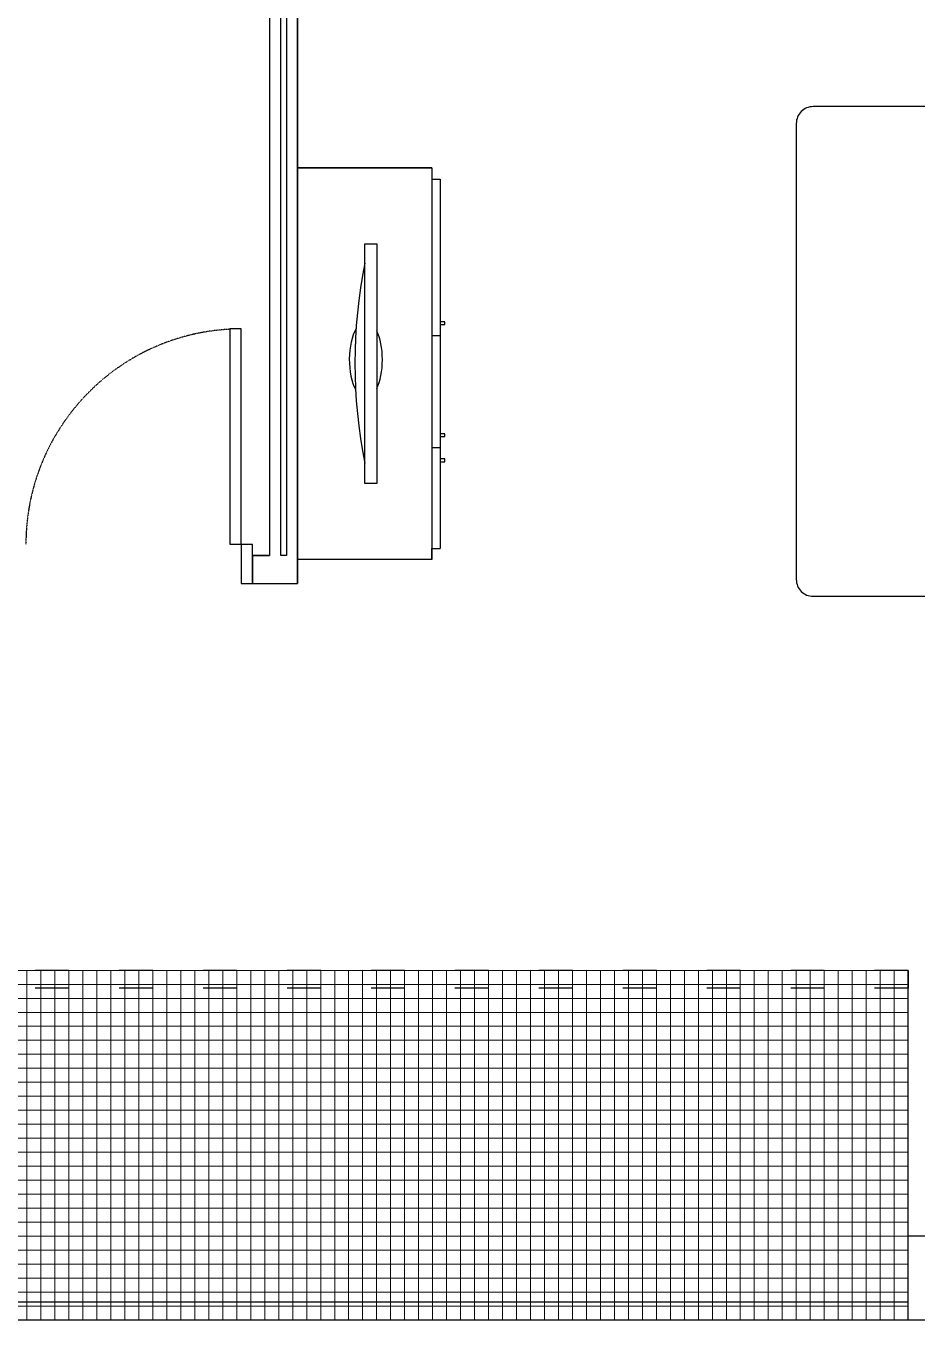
# Model space of a CAD drawing. Header units: millimetres. Extents: x 4686 to 9873, y 2010 to 4441.
# Drawn here: x 8445.5 to 8764.1, y 2928.3 to 3390.9 of the extents above; entities that cross this region are included whole.
import ezdxf

# ---------------------------------------------------------------- set-up
doc = ezdxf.new("R2010")
doc.units = ezdxf.units.MM
doc.linetypes.add('ACAD_ISO03W100', pattern=[30, 12, -18])
doc.linetypes.add('TRATTEGGIATA2', pattern=[0.375, 0.25, -0.125])
for name, color, linetype, lineweight in [('A-DOOR-FULL', 4, 'Continuous', 25), ('A-FURN', 9, 'Continuous', 18), ('SEZIONI_medie_small_section', 2, 'Continuous', 25)]:
    doc.layers.add(name, color=color, linetype=linetype, lineweight=lineweight)
for name, color, linetype in [('Arredi', 175, 'Continuous'), ('vetro', 140, 'Continuous'), ('Wall', 7, 'Continuous')]:
    doc.layers.add(name, color=color, linetype=linetype)

msp = doc.modelspace()

# ---------------------------------------------------------------- linework, layer by layer
at = {"layer": 'A-DOOR-FULL'}
for p, q in [((8518.55, 3205.59), (8518.55, 3282.59)), ((8522.55, 3282.59), (8518.55, 3282.59)), ((8522.55, 3205.59), (8522.55, 3282.59)), ((8522.55, 3205.59), (8518.55, 3205.59))]:
    msp.add_line(p, q, dxfattribs=at)
msp.add_lwpolyline([(8526.55, 3191.59), (8526.55, 3205.59), (8522.55, 3205.59), (8522.55, 3191.59)], close=True, dxfattribs=at)
at = {"layer": 'A-DOOR-FULL', "linetype": 'TRATTEGGIATA2', "ltscale": 0.25}
msp.add_arc((8522.55, 3205.59), 77, 92.9777, 180, dxfattribs=at)
at = {"layer": 'A-FURN'}
for p, q in [((8760.92, 3053.34), (8390.92, 3053.34)), ((8445.92, 3053.34), (8445.92, 2928.34)), ((8450.92, 3053.34), (8450.92, 2928.34)), ((8455.92, 3053.34), (8455.92, 2928.34)), ((8460.92, 3053.34), (8460.92, 2928.34)), ((8465.92, 3053.34), (8465.92, 2928.34)), ((8470.92, 3053.34), (8470.92, 2928.34)), ((8475.92, 3053.34), (8475.92, 2928.34)), ((8480.92, 3053.34), (8480.92, 2928.34)), ((8485.92, 3053.34), (8485.92, 2928.34)), ((8490.92, 3053.34), (8490.92, 2928.34)), ((8495.92, 3053.34), (8495.92, 2928.34)), ((8500.92, 3053.34), (8500.92, 2928.34)), ((8505.92, 3053.34), (8505.92, 2928.34)), ((8510.92, 3053.34), (8510.92, 2928.34)), ((8515.92, 3053.34), (8515.92, 2928.34)), ((8520.92, 3053.34), (8520.92, 2928.34)), ((8525.92, 3053.34), (8525.92, 2928.34)), ((8530.92, 3053.34), (8530.92, 2928.34)), ((8535.92, 3053.34), (8535.92, 2928.34)), ((8540.92, 3053.34), (8540.92, 2928.34)), ((8545.92, 3053.34), (8545.92, 2928.34)), ((8550.92, 3053.34), (8550.92, 2928.34)), ((8555.92, 3053.34), (8555.92, 2928.34)), ((8560.92, 3053.34), (8560.92, 2928.34)), ((8565.92, 3053.34), (8565.92, 2928.34)), ((8570.92, 3053.34), (8570.92, 2928.34)), ((8575.92, 3053.34), (8575.92, 2928.34)), ((8580.92, 3053.34), (8580.92, 2928.34)), ((8585.92, 3053.34), (8585.92, 2928.34)), ((8590.92, 3053.34), (8590.92, 2928.34)), ((8595.92, 3053.34), (8595.92, 2928.34)), ((8600.92, 3053.34), (8600.92, 2928.34)), ((8605.92, 3053.34), (8605.92, 2928.34)), ((8610.92, 3053.34), (8610.92, 2928.34)), ((8615.92, 3053.34), (8615.92, 2928.34)), ((8620.92, 3053.34), (8620.92, 2928.34)), ((8625.92, 3053.34), (8625.92, 2928.34)), ((8630.92, 3053.34), (8630.92, 2928.34)), ((8635.92, 3053.34), (8635.92, 2928.34)), ((8640.92, 3053.34), (8640.92, 2928.34)), ((8645.92, 3053.34), (8645.92, 2928.34)), ((8650.92, 3053.34), (8650.92, 2928.34)), ((8655.92, 3053.34), (8655.92, 2928.34)), ((8660.92, 3053.34), (8660.92, 2928.34)), ((8665.92, 3053.34), (8665.92, 2928.34)), ((8670.92, 3053.34), (8670.92, 2928.34)), ((8675.92, 3053.34), (8675.92, 2928.34)), ((8680.92, 3053.34), (8680.92, 2928.34)), ((8685.92, 3053.34), (8685.92, 2928.34)), ((8690.92, 3053.34), (8690.92, 2928.34)), ((8695.92, 3053.34), (8695.92, 2928.34)), ((8700.92, 3053.34), (8700.92, 2928.34)), ((8705.92, 3053.34), (8705.92, 2928.34)), ((8710.92, 3053.34), (8710.92, 2928.34)), ((8715.92, 3053.34), (8715.92, 2928.34)), ((8720.92, 3053.34), (8720.92, 2928.34)), ((8725.92, 3053.34), (8725.92, 2928.34)), ((8730.92, 3053.34), (8730.92, 2928.34)), ((8735.92, 3053.34), (8735.92, 2928.34)), ((8740.92, 3053.34), (8740.92, 2928.34)), ((8745.92, 3053.34), (8745.92, 2928.34)), ((8750.92, 3053.34), (8750.92, 2928.34)), ((8755.92, 3053.34), (8755.92, 2928.34)), ((8760.92, 3053.34), (8760.92, 2928.34)), ((8760.92, 3053.34), (8760.92, 2928.34)), ((8390.92, 3048.34), (8760.92, 3048.34)), ((8390.92, 3043.34), (8760.92, 3043.34)), ((8390.92, 3038.34), (8760.92, 3038.34)), ((8390.92, 3033.34), (8760.92, 3033.34)), ((8390.92, 3028.34), (8760.92, 3028.34)), ((8390.92, 3023.34), (8760.92, 3023.34)), ((8390.92, 3018.34), (8760.92, 3018.34)), ((8390.92, 3013.34), (8760.92, 3013.34)), ((8390.92, 3008.34), (8760.92, 3008.34)), ((8390.92, 3003.34), (8760.92, 3003.34)), ((8390.92, 2998.34), (8760.92, 2998.34)), ((8390.92, 2993.34), (8760.92, 2993.34)), ((8390.92, 2988.34), (8760.92, 2988.34)), ((8390.92, 2983.34), (8760.92, 2983.34)), ((8390.92, 2978.34), (8760.92, 2978.34)), ((8390.92, 2973.34), (8760.92, 2973.34)), ((8390.92, 2968.34), (8760.92, 2968.34)), ((8390.92, 2963.34), (8760.92, 2963.34)), ((8390.92, 2958.34), (8760.92, 2958.34)), ((8390.92, 2953.34), (8760.92, 2953.34)), ((8390.92, 2948.34), (8760.92, 2948.34)), ((8390.92, 2943.34), (8760.92, 2943.34)), ((8390.92, 2938.34), (8760.92, 2938.34)), ((8390.92, 2933.34), (8760.92, 2933.34)), ((8390.92, 2928.34), (8760.92, 2928.34))]:
    msp.add_line(p, q, dxfattribs=at)
at = {"layer": 'Arredi'}
for p, q in [((8590.65, 3340.13), (8542.65, 3340.13)), ((8590.65, 3340.13), (8542.65, 3340.13)), ((8542.65, 3340.13), (8590.65, 3340.13)), ((8590.65, 3340.13), (8590.65, 3200.13)), ((8590.65, 3340.13), (8590.65, 3336.13)), ((8590.65, 3336.13), (8593.65, 3336.13)), ((8593.65, 3336.13), (8593.65, 3204.13)), ((8595.29, 3285.13), (8593.65, 3285.13)), ((8595.29, 3284.13), (8595.29, 3285.13)), ((8593.65, 3280.13), (8590.65, 3280.13)), ((8593.65, 3284.13), (8595.29, 3284.13)), ((8595.29, 3245.13), (8593.65, 3245.13)), ((8593.65, 3244.13), (8595.29, 3244.13)), ((8595.29, 3244.13), (8595.29, 3245.13)), ((8593.65, 3240.13), (8590.65, 3240.13)), ((8595.29, 3236.13), (8593.65, 3236.13)), ((8593.65, 3235.13), (8595.29, 3235.13)), ((8595.29, 3235.13), (8595.29, 3236.13)), ((8590.65, 3200.13), (8590.65, 3204.13)), ((8590.65, 3204.13), (8593.65, 3204.13)), ((8590.65, 3200.13), (8542.65, 3200.13))]:
    msp.add_line(p, q, dxfattribs=at)
msp.add_lwpolyline([(8925.92, 3362.04), (8726.92, 3362.04, 0.414214), (8720.92, 3356.04), (8720.92, 3193.04, 0.414214), (8726.92, 3187.04), (8925.92, 3187.04)], format="xyb", close=True, dxfattribs=at)
msp.add_lwpolyline([(8566.65, 3312.98), (8570.94, 3312.98), (8570.94, 3227.29), (8566.65, 3227.29)], close=True, dxfattribs=at)
msp.add_arc((8748.16, 3270.34), 185, 168.8449, 191.1513, dxfattribs=at)
for start_param, end_param in [(3.776419, 5.613037), (6.995762, 8.712201)]:
    msp.add_ellipse((8567.07, 3271.61), major_axis=(0, -13.68), ratio=0.43211, start_param=start_param, end_param=end_param, dxfattribs=at)
at = {"layer": 'SEZIONI_medie_small_section', "color": 3}
for p, q in [((8532.65, 3525.64), (8532.65, 3201.59)), ((8542.65, 3191.59), (8542.65, 3527.68)), ((8526.55, 3201.59), (8526.55, 3191.59)), ((8532.65, 3201.59), (8526.55, 3201.59)), ((8526.55, 3191.59), (8542.65, 3191.59))]:
    msp.add_line(p, q, dxfattribs=at)
at = {"layer": 'vetro'}
for p, q in [((8536.65, 3201.59), (8536.65, 3526.46)), ((8538.65, 3526.86), (8538.65, 3201.59)), ((8538.65, 3201.59), (8536.65, 3201.59)), ((8760.92, 3053.34), (8760.92, 3046.94)), ((8760.92, 2934.74), (8390.92, 2934.74)), ((8760.92, 2928.34), (8760.92, 2934.74)), ((8760.92, 2928.34), (8390.92, 2928.34))]:
    msp.add_line(p, q, dxfattribs=at)
at = {"layer": 'vetro', "linetype": 'ACAD_ISO03W100'}
for p, q in [((8760.92, 3053.34), (8390.92, 3053.34)), ((8760.92, 3046.94), (8390.92, 3046.94))]:
    msp.add_line(p, q, dxfattribs=at)
at = {"layer": 'Wall'}
for p, q in [((8532.65, 3525.64), (8532.65, 3201.59)), ((8542.65, 3527.68), (8542.65, 3191.59)), ((8526.55, 3201.59), (8532.65, 3201.59)), ((8526.55, 3191.59), (8542.65, 3191.59)), ((8760.92, 2928.34), (8760.92, 3053.34)), ((9080.92, 2958.34), (8760.92, 2958.34)), ((9110.92, 2928.34), (8760.92, 2928.34))]:
    msp.add_line(p, q, dxfattribs=at)

doc.saveas('drawing.dxf')
